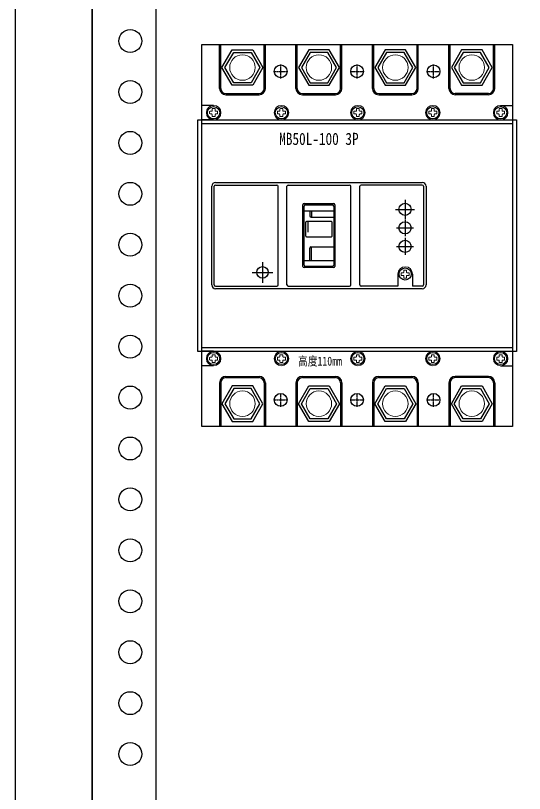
# Model space of a CAD drawing. Extents: x 1403505 to 1404105, y 398623 to 400223.
# Drawn here: x 1403504.6 to 1403704.3, y 398922.3 to 399227.7 of the extents above; entities that cross this region are included whole.
import ezdxf
from ezdxf.enums import TextEntityAlignment as Align

# ---------------------------------------------------------------- set-up
doc = ezdxf.new("R2010")
doc.units = 0
doc.header["$MEASUREMENT"] = 0
doc.linetypes.add('CENTER', pattern=[2, 1.25, -0.25, 0.25, -0.25])
doc.layers.add('LY-JS-BJ', color=7, linetype='Continuous')
doc.layers.add('布置图', color=20, linetype='Continuous')
doc.styles.add('-宋体', font='', dxfattribs={"width": 0.65})
doc.styles.get('-宋体').set_extended_font_data('NSimSun')

# ---------------------------------------------------------------- blocks, each defined once
blk = doc.blocks.new('塑壳MB50L-100 4P-2022.7')
at = {"color": 0, "lineweight": -3}
for p, q in [((7, 57.78), (7, 75)), ((7.5, 57.78), (7.5, 75)), ((24.5, 57.78), (24.5, 75)), ((25, 57.78), (25, 75)), ((37, 57.78), (37, 75)), ((37.5, 57.78), (37.5, 75)), ((54.5, 57.78), (54.5, 75)), ((55, 57.78), (55, 75)), ((67, 57.78), (67, 75)), ((67.5, 57.78), (67.5, 75)), ((84.5, 57.78), (84.5, 75)), ((85, 57.78), (85, 75)), ((97, 57.78), (97, 75)), ((97.5, 57.78), (97.5, 75)), ((114.5, 57.78), (114.5, 75)), ((115, 57.78), (115, 75)), ((9.5, 55.78), (22.5, 55.78)), ((9.5, 55.28), (22.5, 55.28)), ((39.5, 55.78), (52.5, 55.78)), ((39.5, 55.28), (52.5, 55.28)), ((69.5, 55.78), (82.5, 55.78)), ((69.5, 55.28), (82.5, 55.28)), ((112.5, 55.78), (99.5, 55.78)), ((112.5, 55.28), (99.5, 55.28)), ((7, -57.78), (7, -75)), ((7.5, -57.78), (7.5, -75)), ((9.5, -55.28), (22.5, -55.28)), ((9.5, -55.78), (22.5, -55.78)), ((24.5, -57.78), (24.5, -75)), ((25, -57.78), (25, -75)), ((37, -57.78), (37, -75)), ((37.5, -57.78), (37.5, -75)), ((39.5, -55.28), (52.5, -55.28)), ((39.5, -55.78), (52.5, -55.78)), ((54.5, -57.78), (54.5, -75)), ((55, -57.78), (55, -75)), ((67, -57.78), (67, -75)), ((67.5, -57.78), (67.5, -75)), ((69.5, -55.28), (82.5, -55.28)), ((69.5, -55.78), (82.5, -55.78)), ((84.5, -57.78), (84.5, -75)), ((85, -57.78), (85, -75)), ((97, -57.78), (97, -75)), ((97.5, -57.78), (97.5, -75)), ((112.5, -55.28), (99.5, -55.28)), ((112.5, -55.78), (99.5, -55.78)), ((114.5, -57.78), (114.5, -75)), ((115, -57.78), (115, -75))]:
    blk.add_line(p, q, dxfattribs=at)
at = {"color": 1, "linetype": 'CENTER', "ltscale": 0.1}
for p, q in [((31, 61.75), (31, 67.25)), ((61, 61.75), (61, 67.25)), ((91, 61.75), (91, 67.25)), ((28.25, 64.5), (33.75, 64.5)), ((58.25, 64.5), (63.75, 64.5)), ((88.25, 64.5), (93.75, 64.5)), ((31, -67.25), (31, -61.75)), ((61, -67.25), (61, -61.75)), ((91, -67.25), (91, -61.75)), ((28.25, -64.5), (33.75, -64.5)), ((58.25, -64.5), (63.75, -64.5)), ((88.25, -64.5), (93.75, -64.5))]:
    blk.add_line(p, q, dxfattribs=at)
at = {"color": 0}
for p, q in [((4.69, 51.12), (0, 51.12)), ((117.31, 51.12), (122, 51.12)), ((4.69, 45.4), (0, 45.4)), ((0, 44), (122, 44)), ((117.31, 45.4), (122, 45.4)), ((3.94, -19.35), (3.94, 19.35)), ((4.94, -19.35), (4.94, 19.35)), ((5.44, 20.85), (86.56, 20.85)), ((5.44, 19.85), (29.48, 19.85)), ((29.98, -19.35), (29.98, 19.35)), ((33.48, -19.35), (33.48, 19.35)), ((33.98, 19.85), (58.02, 19.85)), ((58.52, -19.35), (58.52, 19.35)), ((62.02, -19.35), (62.02, 19.35)), ((86.56, 19.85), (62.52, 19.85)), ((87.06, 19.35), (87.06, -19.35)), ((88.06, 19.35), (88.06, -19.35)), ((40.2, 12.58), (51.8, 12.58)), ((79.8, 14.06), (79.8, 6.55)), ((39.7, -12.08), (39.7, 12.08)), ((40.2, -11.58), (40.2, 11.58)), ((40.2, 9.72), (51.8, 9.72)), ((40.7, 12.08), (51.3, 12.08)), ((42.44, 9.72), (42.44, 7.77)), ((43.05, 9.72), (43.05, 7.27)), ((51.8, 11.58), (51.8, -11.58)), ((52.3, 12.08), (52.3, -12.08)), ((76.04, 10.31), (83.55, 10.31)), ((42.94, 7.27), (51.8, 7.27)), ((79.8, 6.35), (79.8, -0.27)), ((41.66, 5.72), (41.66, 1.41)), ((76.49, 3.04), (83.11, 3.04)), ((79.8, -0.94), (79.8, -7.52)), ((42.39, -9.72), (42.39, -4.92)), ((42.89, -4.42), (51.8, -4.42)), ((42.99, -4.42), (42.99, -9.72)), ((76.51, -4.23), (83.08, -4.23)), ((23.88, -10.37), (23.88, -18.5)), ((40.2, -9.72), (51.8, -9.72)), ((51.3, -12.08), (40.7, -12.08)), ((19.82, -14.44), (27.94, -14.44)), ((51.8, -12.58), (40.2, -12.58)), ((77, -15.08), (77, -19.85)), ((82.71, -15.08), (82.71, -19.85)), ((5.44, -19.85), (29.48, -19.85)), ((86.56, -20.85), (5.44, -20.85)), ((33.98, -19.85), (58.02, -19.85)), ((77, -19.85), (62.52, -19.85)), ((86.56, -19.85), (82.71, -19.85)), ((0, -44), (122, -44)), ((4.69, -45.4), (0, -45.4)), ((117.31, -45.4), (122, -45.4)), ((4.69, -51.12), (0, -51.12)), ((117.31, -51.12), (122, -51.12))]:
    blk.add_line(p, q, dxfattribs=at)
at = {"color": 0, "lineweight": 0}
for p, q in [((4.12, 47.62), (4.12, 46.78)), ((5.25, 47.62), (5.25, 46.78)), ((30.73, 47.62), (30.73, 46.78)), ((31.85, 47.62), (31.85, 46.78)), ((60.73, 47.62), (60.73, 46.78)), ((61.85, 47.62), (61.85, 46.78)), ((90.15, 47.62), (90.15, 46.78)), ((91.27, 47.62), (91.27, 46.78)), ((116.75, 47.62), (116.75, 46.78)), ((117.88, 47.62), (117.88, 46.78))]:
    blk.add_line(p, q, dxfattribs=at)
at = {"color": 0}
for points in [[(0, 75), (122, 75), (122, -75), (0, -75)], [(20.01, 72.95), (24.03, 66), (20.01, 59.05), (11.99, 59.05), (7.97, 66), (11.99, 72.95)], [(19.44, 71.95), (22.87, 66), (19.44, 60.05), (12.56, 60.05), (9.13, 66), (12.56, 71.95)], [(41.99, 72.95), (37.97, 66), (41.99, 59.05), (50.01, 59.05), (54.03, 66), (50.01, 72.95)], [(42.56, 71.95), (39.13, 66), (42.56, 60.05), (49.44, 60.05), (52.87, 66), (49.44, 71.95)], [(71.99, 72.95), (67.97, 66), (71.99, 59.05), (80.01, 59.05), (84.03, 66), (80.01, 72.95)], [(72.56, 71.95), (69.13, 66), (72.56, 60.05), (79.44, 60.05), (82.87, 66), (79.44, 71.95)], [(101.99, 72.95), (97.97, 66), (101.99, 59.05), (110.01, 59.05), (114.03, 66), (110.01, 72.95)], [(102.56, 71.95), (99.13, 66), (102.56, 60.05), (109.44, 60.05), (112.87, 66), (109.44, 71.95)], [(20.01, -72.95), (24.03, -66), (20.01, -59.05), (11.99, -59.05), (7.97, -66), (11.99, -72.95)], [(19.44, -71.95), (22.87, -66), (19.44, -60.05), (12.56, -60.05), (9.13, -66), (12.56, -71.95)], [(41.99, -72.95), (37.97, -66), (41.99, -59.05), (50.01, -59.05), (54.03, -66), (50.01, -72.95)], [(42.56, -71.95), (39.13, -66), (42.56, -60.05), (49.44, -60.05), (52.87, -66), (49.44, -71.95)], [(71.99, -72.95), (67.97, -66), (71.99, -59.05), (80.01, -59.05), (84.03, -66), (80.01, -72.95)], [(72.56, -71.95), (69.13, -66), (72.56, -60.05), (79.44, -60.05), (82.87, -66), (79.44, -71.95)], [(101.99, -72.95), (97.97, -66), (101.99, -59.05), (110.01, -59.05), (114.03, -66), (110.01, -72.95)], [(102.56, -71.95), (99.13, -66), (102.56, -60.05), (109.44, -60.05), (112.87, -66), (109.44, -71.95)]]:
    blk.add_lwpolyline(points, close=True, dxfattribs=at)
at = {"color": 0, "lineweight": 0}
for points in [[(3.28, 47.77), (3.13, 47.91), (3.13, 48.75), (3.28, 48.89)], [(3.98, 48.89), (3.28, 48.89)], [(4.12, 49.04), (3.98, 48.89)], [(4.12, 49.74), (4.26, 49.88), (5.11, 49.88), (5.25, 49.74)], [(4.12, 49.74), (4.12, 49.04)], [(5.25, 49.74), (5.25, 49.04)], [(5.39, 48.89), (5.25, 49.04)], [(5.39, 48.89), (6.24, 48.89)], [(6.24, 48.89), (6.24, 47.77)], [(29.88, 47.77), (29.74, 47.91), (29.74, 48.75), (29.88, 48.89)], [(30.58, 48.89), (29.88, 48.89)], [(30.73, 49.04), (30.58, 48.89)], [(30.73, 49.74), (30.87, 49.88), (31.71, 49.88), (31.85, 49.74)], [(30.73, 49.74), (30.73, 49.04)], [(31.85, 49.74), (31.85, 49.04)], [(32, 48.89), (31.85, 49.04)], [(32, 48.89), (32.84, 48.89)], [(32.84, 48.89), (32.84, 47.77)], [(59.88, 47.77), (59.74, 47.91), (59.74, 48.75), (59.88, 48.89)], [(60.58, 48.89), (59.88, 48.89)], [(60.73, 49.04), (60.58, 48.89)], [(60.73, 49.74), (60.87, 49.88), (61.71, 49.88), (61.85, 49.74)], [(60.73, 49.74), (60.73, 49.04)], [(61.85, 49.74), (61.85, 49.04)], [(62, 48.89), (61.85, 49.04)], [(62, 48.89), (62.84, 48.89)], [(62.84, 48.89), (62.84, 47.77)], [(90, 48.89), (89.16, 48.89)], [(89.16, 48.89), (89.16, 47.77)], [(90, 48.89), (90.15, 49.04)], [(91.27, 49.74), (91.13, 49.88), (90.29, 49.88), (90.15, 49.74)], [(90.15, 49.74), (90.15, 49.04)], [(91.27, 49.74), (91.27, 49.04)], [(91.27, 49.04), (91.42, 48.89)], [(91.42, 48.89), (92.12, 48.89)], [(92.12, 47.77), (92.26, 47.91), (92.26, 48.75), (92.12, 48.89)], [(116.61, 48.89), (115.76, 48.89)], [(115.76, 48.89), (115.76, 47.77)], [(116.61, 48.89), (116.75, 49.04)], [(117.88, 49.74), (117.74, 49.88), (116.89, 49.88), (116.75, 49.74)], [(116.75, 49.74), (116.75, 49.04)], [(117.88, 49.74), (117.88, 49.04)], [(117.88, 49.04), (118.02, 48.89)], [(118.02, 48.89), (118.72, 48.89)], [(118.72, 47.77), (118.87, 47.91), (118.87, 48.75), (118.72, 48.89)], [(3.98, 47.77), (3.28, 47.77)], [(3.98, 47.77), (3.98, 47.62), (4.12, 47.62)], [(5.25, 46.78), (4.12, 46.78)], [(5.25, 47.62), (5.39, 47.62), (5.39, 47.77)], [(6.24, 47.77), (5.39, 47.77)], [(30.58, 47.77), (29.88, 47.77)], [(30.58, 47.77), (30.58, 47.62), (30.73, 47.62)], [(31.85, 46.78), (30.73, 46.78)], [(31.85, 47.62), (32, 47.62), (32, 47.77)], [(32.84, 47.77), (32, 47.77)], [(60.58, 47.77), (59.88, 47.77)], [(60.58, 47.77), (60.58, 47.62), (60.73, 47.62)], [(61.85, 46.78), (60.73, 46.78)], [(61.85, 47.62), (62, 47.62), (62, 47.77)], [(62.84, 47.77), (62, 47.77)], [(89.16, 47.77), (90, 47.77)], [(90.15, 47.62), (90, 47.62), (90, 47.77)], [(90.15, 46.78), (91.27, 46.78)], [(91.42, 47.77), (91.42, 47.62), (91.27, 47.62)], [(91.42, 47.77), (92.12, 47.77)], [(115.76, 47.77), (116.61, 47.77)], [(116.75, 47.62), (116.61, 47.62), (116.61, 47.77)], [(116.75, 46.78), (117.88, 46.78)], [(118.02, 47.77), (118.02, 47.62), (117.88, 47.62)], [(118.02, 47.77), (118.72, 47.77)], [(78.31, -14.59), (79.15, -14.59)], [(78.31, -15.72), (78.31, -14.59)], [(79.29, -13.6), (79.29, -14.45), (79.15, -14.45), (79.15, -14.59)], [(79.29, -13.6), (80.42, -13.6)], [(80.56, -14.59), (80.56, -14.45), (80.42, -14.45), (80.42, -13.6)], [(80.56, -14.59), (81.27, -14.59)], [(81.27, -14.59), (81.41, -14.73), (81.41, -15.58), (81.27, -15.72)], [(79.15, -15.72), (78.31, -15.72)], [(79.15, -15.72), (79.29, -15.86)], [(79.29, -16.56), (79.29, -15.86)], [(80.42, -16.56), (80.28, -16.7), (79.43, -16.7), (79.29, -16.56)], [(80.42, -15.86), (80.56, -15.72)], [(80.42, -16.56), (80.42, -15.86)], [(80.56, -15.72), (81.27, -15.72)], [(3.28, -47.77), (3.13, -47.91), (3.13, -48.75), (3.28, -48.89)], [(3.98, -47.77), (3.28, -47.77)], [(3.98, -47.77), (3.98, -47.62), (4.12, -47.62), (4.12, -46.78)], [(5.25, -46.78), (4.12, -46.78)], [(5.25, -46.78), (5.25, -47.62), (5.39, -47.62), (5.39, -47.77)], [(6.24, -47.77), (5.39, -47.77)], [(6.24, -48.89), (6.24, -47.77)], [(29.88, -47.77), (29.74, -47.91), (29.74, -48.75), (29.88, -48.89)], [(30.58, -47.77), (29.88, -47.77)], [(30.58, -47.77), (30.58, -47.62), (30.73, -47.62), (30.73, -46.78)], [(31.85, -46.78), (30.73, -46.78)], [(31.85, -46.78), (31.85, -47.62), (32, -47.62), (32, -47.77)], [(32.84, -47.77), (32, -47.77)], [(32.84, -48.89), (32.84, -47.77)], [(59.88, -47.77), (59.74, -47.91), (59.74, -48.75), (59.88, -48.89)], [(60.58, -47.77), (59.88, -47.77)], [(60.58, -47.77), (60.58, -47.62), (60.73, -47.62), (60.73, -46.78)], [(61.85, -46.78), (60.73, -46.78)], [(61.85, -46.78), (61.85, -47.62), (62, -47.62), (62, -47.77)], [(62.84, -47.77), (62, -47.77)], [(62.84, -48.89), (62.84, -47.77)], [(89.16, -47.77), (90, -47.77)], [(89.16, -48.89), (89.16, -47.77)], [(90.15, -46.78), (90.15, -47.62), (90, -47.62), (90, -47.77)], [(90.15, -46.78), (91.27, -46.78)], [(91.42, -47.77), (91.42, -47.62), (91.27, -47.62), (91.27, -46.78)], [(91.42, -47.77), (92.12, -47.77)], [(92.12, -47.77), (92.26, -47.91), (92.26, -48.75), (92.12, -48.89)], [(115.76, -47.77), (116.61, -47.77)], [(115.76, -48.89), (115.76, -47.77)], [(116.75, -46.78), (116.75, -47.62), (116.61, -47.62), (116.61, -47.77)], [(116.75, -46.78), (117.88, -46.78)], [(118.02, -47.77), (118.02, -47.62), (117.88, -47.62), (117.88, -46.78)], [(118.02, -47.77), (118.72, -47.77)], [(118.72, -47.77), (118.87, -47.91), (118.87, -48.75), (118.72, -48.89)], [(3.98, -48.89), (3.28, -48.89)], [(4.12, -49.04), (3.98, -48.89)], [(4.12, -49.74), (4.12, -49.04)], [(4.12, -49.74), (4.26, -49.88), (5.11, -49.88), (5.25, -49.74)], [(5.39, -48.89), (5.25, -49.04)], [(5.25, -49.74), (5.25, -49.04)], [(5.39, -48.89), (6.24, -48.89)], [(30.58, -48.89), (29.88, -48.89)], [(30.73, -49.04), (30.58, -48.89)], [(30.73, -49.74), (30.73, -49.04)], [(30.73, -49.74), (30.87, -49.88), (31.71, -49.88), (31.85, -49.74)], [(32, -48.89), (31.85, -49.04)], [(31.85, -49.74), (31.85, -49.04)], [(32, -48.89), (32.84, -48.89)], [(60.58, -48.89), (59.88, -48.89)], [(60.73, -49.04), (60.58, -48.89)], [(60.73, -49.74), (60.73, -49.04)], [(60.73, -49.74), (60.87, -49.88), (61.71, -49.88), (61.85, -49.74)], [(62, -48.89), (61.85, -49.04)], [(61.85, -49.74), (61.85, -49.04)], [(62, -48.89), (62.84, -48.89)], [(90, -48.89), (89.16, -48.89)], [(90, -48.89), (90.15, -49.04)], [(90.15, -49.74), (90.15, -49.04)], [(91.27, -49.74), (91.13, -49.88), (90.29, -49.88), (90.15, -49.74)], [(91.27, -49.04), (91.42, -48.89)], [(91.27, -49.74), (91.27, -49.04)], [(91.42, -48.89), (92.12, -48.89)], [(116.61, -48.89), (115.76, -48.89)], [(116.61, -48.89), (116.75, -49.04)], [(116.75, -49.74), (116.75, -49.04)], [(117.88, -49.74), (117.74, -49.88), (116.89, -49.88), (116.75, -49.74)], [(117.88, -49.04), (118.02, -48.89)], [(117.88, -49.74), (117.88, -49.04)], [(118.02, -48.89), (118.72, -48.89)]]:
    blk.add_lwpolyline(points, dxfattribs=at)
at = {"color": 1}
blk.add_lwpolyline([(-1.5, 45.5), (123.5, 45.5), (123.5, -45.5), (-1.5, -45.5)], close=True, dxfattribs=at)
at = {"color": 0}
blk.add_lwpolyline([(41.42, 5.72), (50.58, 5.72, -0.414214), (51.08, 5.22), (51.08, -0.1, -0.414214), (50.58, -0.6), (41.42, -0.6, -0.414214), (40.92, -0.1), (40.92, 5.22, -0.414214)], format="xyb", close=True, dxfattribs=at)
at = {"color": 0, "linetype": 'ByBlock', "lineweight": 9}
for centre in [(16, 66), (46, 66), (76, 66), (106, 66), (16, -66), (46, -66), (76, -66), (106, -66)]:
    blk.add_circle(centre, 5, dxfattribs=at)
at = {"color": 0}
for centre, radius in [((31, 64.5), 2.5), ((61, 64.5), 2.5), ((91, 64.5), 2.5), ((4.69, 48.26), 2.4), ((31.29, 48.26), 2.4), ((61.29, 48.26), 2.4), ((90.71, 48.26), 2.4), ((117.31, 48.26), 2.4), ((79.8, 10.31), 2.39), ((79.8, 3.04), 2.39), ((79.8, -4.23), 2.39), ((23.88, -14.44), 2.27), ((79.86, -15.08), 2.4), ((4.69, -48.26), 2.4), ((31.29, -48.26), 2.4), ((61.29, -48.26), 2.4), ((90.71, -48.26), 2.4), ((117.31, -48.26), 2.4), ((31, -64.5), 2.5), ((61, -64.5), 2.5), ((91, -64.5), 2.5)]:
    blk.add_circle(centre, radius, dxfattribs=at)
at = {"color": 0, "lineweight": 0}
for centre in [(4.69, 48.26), (31.29, 48.26), (61.29, 48.26), (90.71, 48.26), (117.31, 48.26), (4.69, -48.26), (31.29, -48.26), (61.29, -48.26), (90.71, -48.26), (117.31, -48.26)]:
    blk.add_circle(centre, 2.86, dxfattribs=at)
at = {"color": 0, "lineweight": -3}
for centre, radius, start, end in [((9.5, 57.78), 2.5, 180, 270), ((9.5, 57.78), 2, 180, 270), ((22.5, 57.78), 2, 270, 0), ((22.5, 57.78), 2.5, 270, 0), ((39.5, 57.78), 2.5, 180, 270), ((39.5, 57.78), 2, 180, 270), ((52.5, 57.78), 2, 270, 0), ((52.5, 57.78), 2.5, 270, 0), ((69.5, 57.78), 2.5, 180, 270), ((69.5, 57.78), 2, 180, 270), ((82.5, 57.78), 2, 270, 0), ((82.5, 57.78), 2.5, 270, 0), ((99.5, 57.78), 2.5, 180, 270), ((99.5, 57.78), 2, 180, 270), ((112.5, 57.78), 2, 270, 0), ((112.5, 57.78), 2.5, 270, 0), ((9.5, -57.78), 2.5, 90, 180), ((9.5, -57.78), 2, 90, 180), ((22.5, -57.78), 2.5, 0, 90), ((22.5, -57.78), 2, 0, 90), ((39.5, -57.78), 2.5, 90, 180), ((39.5, -57.78), 2, 90, 180), ((52.5, -57.78), 2.5, 0, 90), ((52.5, -57.78), 2, 0, 90), ((69.5, -57.78), 2.5, 90, 180), ((69.5, -57.78), 2, 90, 180), ((82.5, -57.78), 2.5, 0, 90), ((82.5, -57.78), 2, 0, 90), ((99.5, -57.78), 2.5, 90, 180), ((99.5, -57.78), 2, 90, 180), ((112.5, -57.78), 2.5, 0, 90), ((112.5, -57.78), 2, 0, 90)]:
    blk.add_arc(centre, radius, start, end, dxfattribs=at)
at = {"color": 0}
for centre, radius, start, end in [((5.44, 19.35), 1.5, 90, 180), ((5.44, 19.35), 0.5, 90, 180), ((29.48, 19.35), 0.5, 0, 90), ((33.98, 19.35), 0.5, 90, 180), ((58.02, 19.35), 0.5, 0, 90), ((62.52, 19.35), 0.5, 90, 180), ((86.56, 19.35), 1.5, 0, 90), ((86.56, 19.35), 0.5, 0, 90), ((40.2, 12.08), 0.5, 90, 180), ((51.8, 12.08), 0.5, 0, 90), ((40.7, 11.58), 0.5, 90, 180), ((51.3, 11.58), 0.5, 0, 90), ((42.94, 7.77), 0.5, 180, 270), ((42.89, -4.92), 0.5, 90, 180), ((40.2, -12.08), 0.5, 180, 270), ((40.7, -11.58), 0.5, 180, 270), ((51.3, -11.58), 0.5, 270, 0), ((51.8, -12.08), 0.5, 270, 0), ((5.44, -19.35), 1.5, 180, 270), ((5.44, -19.35), 0.5, 180, 270), ((29.48, -19.35), 0.5, 270, 0), ((33.98, -19.35), 0.5, 180, 270), ((58.02, -19.35), 0.5, 270, 0), ((62.52, -19.35), 0.5, 180, 270), ((86.56, -19.35), 0.5, 270, 0), ((86.56, -19.35), 1.5, 270, 0)]:
    blk.add_arc(centre, radius, start, end, dxfattribs=at)
at = {"color": 0, "lineweight": 0}
blk.add_arc((79.86, -15.08), 2.86, 0, 180, dxfattribs=at)
at = {"color": 4, "lineweight": -3, "style": '-宋体', "width": 0.8}
for s, height, p in [('MB50L-100 3P', 4.7714, (46.01, 35.6)), ('高度110mm', 3.514, (46.4, -51.05))]:
    blk.add_text(s, height=height, dxfattribs=at).set_placement(p, align=Align.CENTER)
blk = doc.blocks.new('*U24')
at = {"layer": 'LY-JS-BJ', "color": 6}
blk.add_circle((0, 0), 4.5, dxfattribs=at)
blk = doc.blocks.new('*U25')
at = {"layer": 'LY-JS-BJ', "color": 0, "linetype": 'ByBlock', "lineweight": -2, "transparency": 16777216}
for p in [(0, -880), (0, -900), (0, -920), (0, -940), (0, -960), (0, -980), (0, -1000), (0, -1020), (0, -1040), (0, -1060), (0, -1080), (0, -1100), (0, -1120), (0, -1140), (0, -1160)]:
    blk.add_blockref('*U24', p, dxfattribs=at)

msp = doc.modelspace()

# ---------------------------------------------------------------- linework, layer by layer
at = {"layer": 'LY-JS-BJ', "color": 6, "ltscale": 50}
msp.add_lwpolyline([(1403534.64, 400167.72), (1403534.64, 398622.72)], dxfattribs=at)
at = {"layer": 'LY-JS-BJ', "color": 6, "lineweight": -3}
msp.add_lwpolyline([(1403559.64, 400107.72), (1403559.64, 398707.72), (1403534.64, 398707.72), (1403534.64, 400107.72)], close=True, dxfattribs=at)
at = {"layer": '布置图', "ltscale": 50}
msp.add_lwpolyline([(1403504.64, 400222.72), (1404104.64, 400222.72), (1404104.64, 398622.72), (1403504.64, 398622.72)], close=True, dxfattribs=at)

# ---------------------------------------------------------------- block references
at = {"color": 6}
msp.add_blockref('塑壳MB50L-100 4P-2022.7', (1403577.67, 399141.31), dxfattribs=at)
at = {"layer": 'LY-JS-BJ', "color": 6, "lineweight": -3}
msp.add_blockref('*U25', (1403549.64, 400097.72), dxfattribs=at)

doc.saveas('drawing.dxf')
